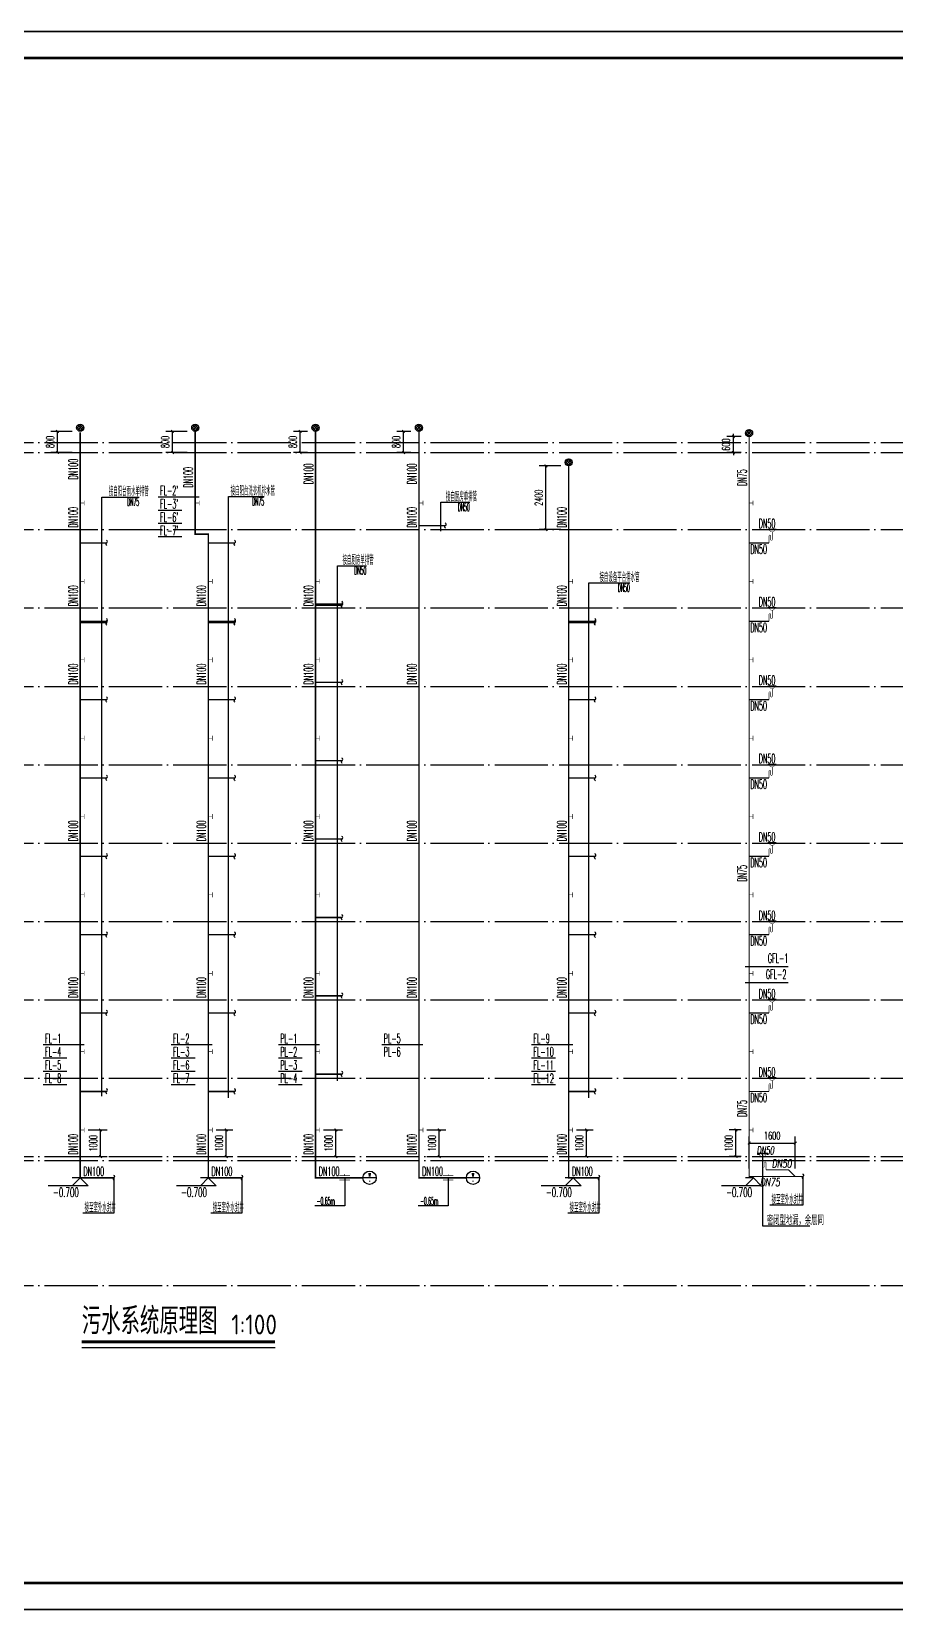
# Model space of a CAD drawing. Extents: x 27938 to 1507990, y 110129 to 923079.
# Drawn here: x 1250546 to 1283052, y 644286 to 703686 of the extents above; entities that cross this region are included whole.
import ezdxf
from ezdxf.enums import TextEntityAlignment as Align

# ---------------------------------------------------------------- set-up
doc = ezdxf.new("R2010")
doc.units = 0
doc.header["$LTSCALE"] = 1000
doc.header["$MEASUREMENT"] = 0
doc.linetypes.add('DOTE', pattern=[2.42, 2, -0.2, 0.02, -0.2])
for name, color, linetype in [('-TEXT', 3, 'Continuous'), ('DIM_SYMB', 3, 'Continuous'), ('DIM_废水', 31, 'Continuous'), ('DIM_污水', 2, 'Continuous'), ('DIM_管井排水', 5, 'Continuous'), ('DIM_阳台', 3, 'Continuous'), ('DIM_雨水', 4, 'Continuous'), ('EQUIP_污水', 7, 'Continuous'), ('EQUIP_管井排水', 7, 'Continuous'), ('PIPE-废水', 31, 'TG_F'), ('PIPE-管井排水', 210, 'GF'), ('PIPE-餐饮排水', 41, 'P'), ('TEXT_污水', 7, 'Continuous'), ('TWT', 7, 'Continuous'), ('TWT_DIM', 3, 'Continuous'), ('TWT_ELEV', 3, 'Continuous'), ('TWT_LEAD', 3, 'Continuous'), ('TWT_TITLE', 7, 'Continuous'), ('VALVE_污水', 7, 'Continuous'), ('WELL_污水', 2, 'Continuous'), ('图框', 140, 'Continuous')]:
    doc.layers.add(name, color=color, linetype=linetype)
doc.styles.add('_TCH_DIM_T3', font='SIMPLEX.shx', dxfattribs={"width": 0.494118, "bigfont": 'GBCBIG.shx'})
doc.styles.add('_TWT_DIM_ELE', font='SIMPLEX.shx', dxfattribs={"width": 0.7, "oblique": 9, "height": 3, "bigfont": 'aadri.shx'})
doc.styles.add('_TWT_SERIAL', font='SIMPLEX', dxfattribs={"width": 0.8, "height": 3.5, "bigfont": 'HZTXT'})
doc.styles.add('ASC', font='simplex.shx', dxfattribs={"width": 0.75, "bigfont": 'aadri.shx'})
doc.styles.add('DIM_FONT_T3', font='SIMPLEX', dxfattribs={"width": 0.705882, "bigfont": 'GBCBIG'})
doc.styles.add('HZ', font='txt', dxfattribs={"bigfont": 'hztxt'})
doc.styles.add('HZTXT2', font='simplex.shx', dxfattribs={"width": 0.8, "bigfont": 'aadri.shx'})
doc.styles.get("Standard").update_dxf_attribs({"font": 'gbenor.shx', "bigfont": 'gbcbig.shx'})
doc.styles.add('TG_LINETYPE', font='SIMPLEX', dxfattribs={"width": 0.8, "height": 3, "bigfont": 'HZTXT'})
doc.linetypes.add('GF', pattern='A,3,-0.2,["GF",Standard,S=0.25,R=0,X=-0.1,Y=-0.115],-0.35', length=3.55)
doc.linetypes.add('P', pattern='A,3,-0.2,["P",Standard,S=0.25,R=0,X=-0.1,Y=-0.115],-0.2', length=3.4)
doc.linetypes.add('TG_F', pattern='A,2,-0.3,["F",TG_LINETYPE,S=0.1,R=0,X=-0.23,Y=-0.15],0', length=2.3)
doc.dimstyles.new('_TWT_ARCH&&100', dxfattribs={"dimtxt": 297.5, "dimasz": 100, "dimexe": 250, "dimexo": 300, "dimgap": 126.25, "dimtad": 1, "dimdec": 0, "dimzin": 0, "dimdsep": 46, "dimtxsty": '_TCH_DIM_T3', "dimblk": 'ARCHTICK', "dimcen": 0.09, "dimclrt": 7, "dimazin": 2, "dimtfac": 1, "dimtdec": 0, "dimtix": 1, "dimtmove": 2, "dimatfit": 3, "dimfxl": 1, "dimtolj": 1, "dimtzin": 0, "dimarcsym": 0})

# ---------------------------------------------------------------- blocks, each defined once
blk = doc.blocks.new('$TwtSys$00000132')
at = {"elevation": 0}
blk.add_lwpolyline([(7, -101, -0.575183), (0, 0, 0.604745), (-11, 101, 16.924828)], format="xyb", dxfattribs=at)
blk = doc.blocks.new('$Attachment$00000070')
for p, q in [((28, 3), (-130, 161)), ((-129, 101), (32, 263)), ((-94, 39), (94, 228)), ((94, 39), (-94, 228)), ((129, 101), (-32, 263)), ((-28, 3), (130, 161))]:
    blk.add_line(p, q)
blk.add_circle((0, 133), 133)
blk = doc.blocks.new('$ATTACHMENT$00000120')
blk.add_blockref('$Attachment$00000070', (0, -133))
blk = doc.blocks.new('$TWTSYS$00000187')
blk.add_circle((0, 0, 0), 0.5)
blk = doc.blocks.new('$VALVE$00000553')
at = {"const_width": 30}
for points in [[(0, 100), (-250, 100), (-250, 100)], [(0, 100), (0, 175)], [(0, 100), (250, 100), (250, 100)], [(-250, -100), (-250, -100), (0, -100)], [(250, -100), (250, -100), (0, -100)], [(0, -175), (0, -100)]]:
    blk.add_lwpolyline(points, dxfattribs=at)
blk = doc.blocks.new('_ArchTick')
at = {"color": 0, "linetype": 'ByBlock', "const_width": 0.4}
blk.add_lwpolyline([(-0.5, -0.5), (0.5, 0.5)], dxfattribs=at)
blk = doc.blocks.new('*D222')
at = {"layer": 'Defpoints', "color": 0}
for p in [(1265121, 662336), (1265887, 662336), (1265121, 661336)]:
    blk.add_point(p, dxfattribs=at)
at = {"layer": 'TWT_DIM', "color": 0, "lineweight": -2}
for p, q in [((1265421, 662336), (1266137, 662336)), ((1265887, 661336), (1265887, 662336)), ((1265421, 661336), (1266137, 661336))]:
    blk.add_line(p, q, dxfattribs=at)
at = {"layer": 'TWT_DIM', "color": 0, "lineweight": -2, "xscale": 100, "yscale": 100, "zscale": 100}
for p, rotation in [((1265887, 662336), 90), ((1265887, 661336), 270)]:
    blk.add_blockref('_ArchTick', p, dxfattribs=dict(at, rotation=rotation))
at = {"layer": 'TWT_DIM', "color": 7, "insert": (1265612, 661836), "char_height": 297.5, "attachment_point": 5, "rotation": 90, "style": '_TCH_DIM_T3'}
blk.add_mtext('\\A1;1000', dxfattribs=at)
blk = doc.blocks.new('*D223')
at = {"layer": 'Defpoints', "color": 0}
for p in [(1264543, 688636), (1265121, 688636), (1265121, 687836)]:
    blk.add_point(p, dxfattribs=at)
at = {"layer": 'TWT_DIM', "color": 0, "lineweight": -2}
for p, q in [((1264821, 688636), (1264293, 688636)), ((1264543, 687836), (1264543, 688636)), ((1264821, 687836), (1264293, 687836))]:
    blk.add_line(p, q, dxfattribs=at)
at = {"layer": 'TWT_DIM', "color": 0, "lineweight": -2, "xscale": 100, "yscale": 100, "zscale": 100}
for p, rotation in [((1264543, 688636), 90), ((1264543, 687836), 270)]:
    blk.add_blockref('_ArchTick', p, dxfattribs=dict(at, rotation=rotation))
at = {"layer": 'TWT_DIM', "color": 7, "insert": (1264268, 688236), "char_height": 297.5, "attachment_point": 5, "rotation": 90, "style": '_TCH_DIM_T3'}
blk.add_mtext('\\A1;800', dxfattribs=at)
blk = doc.blocks.new('*D389')
at = {"layer": 'Defpoints', "color": 0}
for p in [(1251518, 688636), (1252375, 688636), (1252375, 687836)]:
    blk.add_point(p, dxfattribs=at)
at = {"layer": 'TWT_DIM', "color": 0, "lineweight": -2}
for p, q in [((1252075, 688636), (1251268, 688636)), ((1251518, 687836), (1251518, 688636)), ((1252075, 687836), (1251268, 687836))]:
    blk.add_line(p, q, dxfattribs=at)
at = {"layer": 'TWT_DIM', "color": 0, "lineweight": -2, "xscale": 100, "yscale": 100, "zscale": 100}
for p, rotation in [((1251518, 688636), 90), ((1251518, 687836), 270)]:
    blk.add_blockref('_ArchTick', p, dxfattribs=dict(at, rotation=rotation))
at = {"layer": 'TWT_DIM', "color": 7, "insert": (1251243, 688236), "char_height": 297.5, "attachment_point": 5, "rotation": 90, "style": '_TCH_DIM_T3'}
blk.add_mtext('\\A1;800', dxfattribs=at)
blk = doc.blocks.new('*D394')
at = {"layer": 'Defpoints', "color": 0}
for p in [(1270757, 662336), (1271433, 662336), (1270757, 661336)]:
    blk.add_point(p, dxfattribs=at)
at = {"layer": 'TWT_DIM', "color": 0, "lineweight": -2}
for p, q in [((1271057, 662336), (1271683, 662336)), ((1271433, 661336), (1271433, 662336)), ((1271057, 661336), (1271683, 661336))]:
    blk.add_line(p, q, dxfattribs=at)
at = {"layer": 'TWT_DIM', "color": 0, "lineweight": -2, "xscale": 100, "yscale": 100, "zscale": 100}
for p, rotation in [((1271433, 662336), 90), ((1271433, 661336), 270)]:
    blk.add_blockref('_ArchTick', p, dxfattribs=dict(at, rotation=rotation))
at = {"layer": 'TWT_DIM', "color": 7, "insert": (1271158, 661836), "char_height": 297.5, "attachment_point": 5, "rotation": 90, "style": '_TCH_DIM_T3'}
blk.add_mtext('\\A1;1000', dxfattribs=at)
blk = doc.blocks.new('*D395')
at = {"layer": 'Defpoints', "color": 0}
for p in [(1269901, 687336), (1270757, 687336), (1270757, 684936)]:
    blk.add_point(p, dxfattribs=at)
at = {"layer": 'TWT_DIM', "color": 0, "lineweight": -2}
for p, q in [((1270457, 687336), (1269651, 687336)), ((1269901, 684936), (1269901, 687336)), ((1270457, 684936), (1269651, 684936))]:
    blk.add_line(p, q, dxfattribs=at)
at = {"layer": 'TWT_DIM', "color": 0, "lineweight": -2, "xscale": 100, "yscale": 100, "zscale": 100}
for p, rotation in [((1269901, 687336), 90), ((1269901, 684936), 270)]:
    blk.add_blockref('_ArchTick', p, dxfattribs=dict(at, rotation=rotation))
at = {"layer": 'TWT_DIM', "color": 7, "insert": (1269626, 686136), "char_height": 297.5, "attachment_point": 5, "rotation": 90, "style": '_TCH_DIM_T3'}
blk.add_mtext('\\A1;2400', dxfattribs=at)
blk = doc.blocks.new('*D396')
at = {"layer": 'Defpoints', "color": 0}
for p in [(1252375, 662336), (1253141, 662336), (1252375, 661336)]:
    blk.add_point(p, dxfattribs=at)
at = {"layer": 'TWT_DIM', "color": 0, "lineweight": -2}
for p, q in [((1252675, 662336), (1253391, 662336)), ((1253141, 661336), (1253141, 662336)), ((1252675, 661336), (1253391, 661336))]:
    blk.add_line(p, q, dxfattribs=at)
at = {"layer": 'TWT_DIM', "color": 0, "lineweight": -2, "xscale": 100, "yscale": 100, "zscale": 100}
for p, rotation in [((1253141, 662336), 90), ((1253141, 661336), 270)]:
    blk.add_blockref('_ArchTick', p, dxfattribs=dict(at, rotation=rotation))
at = {"layer": 'TWT_DIM', "color": 7, "insert": (1252866, 661836), "char_height": 297.5, "attachment_point": 5, "rotation": 90, "style": '_TCH_DIM_T3'}
blk.add_mtext('\\A1;1000', dxfattribs=at)
blk = doc.blocks.new('*D397')
at = {"layer": 'Defpoints', "color": 0}
for p in [(1261230, 662336), (1261997, 662336), (1261230, 661336)]:
    blk.add_point(p, dxfattribs=at)
at = {"layer": 'TWT_DIM', "color": 0, "lineweight": -2}
for p, q in [((1261530, 662336), (1262247, 662336)), ((1261997, 661336), (1261997, 662336)), ((1261530, 661336), (1262247, 661336))]:
    blk.add_line(p, q, dxfattribs=at)
at = {"layer": 'TWT_DIM', "color": 0, "lineweight": -2, "xscale": 100, "yscale": 100, "zscale": 100}
for p, rotation in [((1261997, 662336), 90), ((1261997, 661336), 270)]:
    blk.add_blockref('_ArchTick', p, dxfattribs=dict(at, rotation=rotation))
at = {"layer": 'TWT_DIM', "color": 7, "insert": (1261722, 661836), "char_height": 297.5, "attachment_point": 5, "rotation": 90, "style": '_TCH_DIM_T3'}
blk.add_mtext('\\A1;1000', dxfattribs=at)
blk = doc.blocks.new('*D398')
at = {"layer": 'Defpoints', "color": 0}
for p in [(1257196, 662336), (1257872, 662336), (1257196, 661336)]:
    blk.add_point(p, dxfattribs=at)
at = {"layer": 'TWT_DIM', "color": 0, "lineweight": -2}
for p, q in [((1257496, 662336), (1258122, 662336)), ((1257872, 661336), (1257872, 662336)), ((1257496, 661336), (1258122, 661336))]:
    blk.add_line(p, q, dxfattribs=at)
at = {"layer": 'TWT_DIM', "color": 0, "lineweight": -2, "xscale": 100, "yscale": 100, "zscale": 100}
for p, rotation in [((1257872, 662336), 90), ((1257872, 661336), 270)]:
    blk.add_blockref('_ArchTick', p, dxfattribs=dict(at, rotation=rotation))
at = {"layer": 'TWT_DIM', "color": 7, "insert": (1257597, 661836), "char_height": 297.5, "attachment_point": 5, "rotation": 90, "style": '_TCH_DIM_T3'}
blk.add_mtext('\\A1;1000', dxfattribs=at)
blk = doc.blocks.new('*D399')
at = {"layer": 'Defpoints', "color": 0}
for p in [(1260652, 688636), (1261230, 688636), (1261230, 687836)]:
    blk.add_point(p, dxfattribs=at)
at = {"layer": 'TWT_DIM', "color": 0, "lineweight": -2}
for p, q in [((1260930, 688636), (1260402, 688636)), ((1260652, 687836), (1260652, 688636)), ((1260930, 687836), (1260402, 687836))]:
    blk.add_line(p, q, dxfattribs=at)
at = {"layer": 'TWT_DIM', "color": 0, "lineweight": -2, "xscale": 100, "yscale": 100, "zscale": 100}
for p, rotation in [((1260652, 688636), 90), ((1260652, 687836), 270)]:
    blk.add_blockref('_ArchTick', p, dxfattribs=dict(at, rotation=rotation))
at = {"layer": 'TWT_DIM', "color": 7, "insert": (1260377, 688236), "char_height": 297.5, "attachment_point": 5, "rotation": 90, "style": '_TCH_DIM_T3'}
blk.add_mtext('\\A1;800', dxfattribs=at)
blk = doc.blocks.new('*D400')
at = {"layer": 'Defpoints', "color": 0}
for p in [(1255847, 688636), (1256704, 688636), (1256704, 687836)]:
    blk.add_point(p, dxfattribs=at)
at = {"layer": 'TWT_DIM', "color": 0, "lineweight": -2}
for p, q in [((1256404, 688636), (1255597, 688636)), ((1255847, 687836), (1255847, 688636)), ((1256404, 687836), (1255597, 687836))]:
    blk.add_line(p, q, dxfattribs=at)
at = {"layer": 'TWT_DIM', "color": 0, "lineweight": -2, "xscale": 100, "yscale": 100, "zscale": 100}
for p, rotation in [((1255847, 688636), 90), ((1255847, 687836), 270)]:
    blk.add_blockref('_ArchTick', p, dxfattribs=dict(at, rotation=rotation))
at = {"layer": 'TWT_DIM', "color": 7, "insert": (1255572, 688236), "char_height": 297.5, "attachment_point": 5, "rotation": 90, "style": '_TCH_DIM_T3'}
blk.add_mtext('\\A1;800', dxfattribs=at)
blk = doc.blocks.new('$ATTACHMENT$00000073')
at = {"const_width": 20}
for points in [[(0, 0), (150, 0)], [(150, 90), (150, -90)]]:
    blk.add_lwpolyline(points, dxfattribs=at)
blk = doc.blocks.new('$ATTACHMENT$00000066')
blk.add_line((-212, 500), (188, 500))
at = {"const_width": 20}
blk.add_lwpolyline([(-134, 500, 1.067664), (116, 500)], format="xyb", dxfattribs=at)
at = {"const_width": 30}
blk.add_lwpolyline([(0, 367), (0, 0)], dxfattribs=at)
at = {"style": 'HZ', "width": 0.7, "flags": 1}
for tag in ['UNIT', 'WHAT', 'SPEC']:
    blk.add_attdef(tag, (0, 0), '', height=0.001, dxfattribs=at)
blk = doc.blocks.new('*D1569')
at = {"layer": 'Defpoints', "color": 0}
for p in [(1276952.82848, 688435.856), (1277546.108, 688435.856), (1277546.108, 687835.856)]:
    blk.add_point(p, dxfattribs=at)
at = {"layer": 'TWT_DIM', "color": 0, "lineweight": -2}
for p, q in [((1276952.82848, 688435.856), (1276952.82848, 688535.856)), ((1277246.108, 688435.856), (1276702.82848, 688435.856)), ((1276952.82848, 687835.856), (1276952.82848, 688435.856)), ((1277246.108, 687835.856), (1276702.82848, 687835.856)), ((1276952.82848, 687835.856), (1276952.82848, 687735.856))]:
    blk.add_line(p, q, dxfattribs=at)
at = {"layer": 'TWT_DIM', "color": 0, "lineweight": -2, "xscale": 100, "yscale": 100, "zscale": 100}
for p, rotation in [((1276952.82848, 688435.856), 270), ((1276952.82848, 687835.856), 90)]:
    blk.add_blockref('_ArchTick', p, dxfattribs=dict(at, rotation=rotation))
at = {"layer": 'TWT_DIM', "color": 7, "insert": (1276677.82848, 688135.856), "char_height": 297.5, "attachment_point": 5, "rotation": 90, "style": '_TCH_DIM_T3'}
blk.add_mtext('\\A1;600', dxfattribs=at)
blk = doc.blocks.new('*D1570')
at = {"layer": 'Defpoints', "color": 0}
for p in [(1279281.567, 661844.62), (1277546.108, 660585.856), (1279281.567, 660585.856)]:
    blk.add_point(p, dxfattribs=at)
at = {"layer": 'DIM_管井排水', "color": 0, "lineweight": -2}
for p, q in [((1277546.108, 660885.856), (1277546.108, 662094.62)), ((1277546.108, 661844.62), (1279281.567, 661844.62)), ((1279281.567, 660885.856), (1279281.567, 662094.62))]:
    blk.add_line(p, q, dxfattribs=at)
at = {"layer": 'DIM_管井排水', "color": 0, "lineweight": -2, "xscale": 100, "yscale": 100, "zscale": 100, "rotation": 180}
blk.add_blockref('_ArchTick', (1277546.108, 661844.62), dxfattribs=at)
at = {"layer": 'DIM_管井排水', "color": 0, "lineweight": -2, "xscale": 100, "yscale": 100, "zscale": 100}
blk.add_blockref('_ArchTick', (1279281.567, 661844.62), dxfattribs=at)
at = {"layer": 'DIM_管井排水', "color": 7, "insert": (1278413.8375, 662119.62), "char_height": 297.5, "attachment_point": 5, "style": '_TCH_DIM_T3'}
blk.add_mtext('\\A1;1600', dxfattribs=at)
blk = doc.blocks.new('*D1571')
at = {"layer": 'Defpoints', "color": 0}
for p in [(1277051, 662336), (1277546, 662336), (1277546, 661336)]:
    blk.add_point(p, dxfattribs=at)
at = {"layer": 'TWT_DIM', "color": 0, "lineweight": -2}
for p, q in [((1277246, 662336), (1276801, 662336)), ((1277051, 661336), (1277051, 662336)), ((1277246, 661336), (1276801, 661336))]:
    blk.add_line(p, q, dxfattribs=at)
at = {"layer": 'TWT_DIM', "color": 0, "lineweight": -2, "xscale": 100, "yscale": 100, "zscale": 100}
for p, rotation in [((1277051, 662336), 90), ((1277051, 661336), 270)]:
    blk.add_blockref('_ArchTick', p, dxfattribs=dict(at, rotation=rotation))
at = {"layer": 'TWT_DIM', "color": 7, "insert": (1276776, 661836), "char_height": 297.5, "attachment_point": 5, "rotation": 90, "style": '_TCH_DIM_T3'}
blk.add_mtext('\\A1;1000', dxfattribs=at)
blk = doc.blocks.new('$ATTACHMENT$00000055')
at = {"const_width": 30}
blk.add_lwpolyline([(0, 0), (0, 456, 0.75), (-100, 456), (-100, 202, -0.75), (-200, 202), (-200, 540)], format="xyb", dxfattribs=at)

msp = doc.modelspace()

# ---------------------------------------------------------------- hatches: boundary and pattern name
at = {"layer": 'PIPE-废水'}
for points in [[(1256703.8, 684765.2), (1256676.3, 684765.2), (1256676.3, 684737.7)], [(1256703.8, 684765.2), (1256703.8, 684737.7), (1256676.3, 684737.7)], [(1257196.2, 684765.2), (1257196.2, 684792.7), (1257223.7, 684792.7)], [(1257196.2, 684765.2), (1257223.7, 684765.2), (1257223.7, 684792.7)], [(1252374.9, 660535.9), (1252347.4, 660535.9), (1252347.4, 660508.4)], [(1252374.9, 660535.9), (1252374.9, 660508.4), (1252347.4, 660508.4)], [(1257196.2, 660535.9), (1257168.7, 660535.9), (1257168.7, 660508.4)], [(1257196.2, 660535.9), (1257196.2, 660508.4), (1257168.7, 660508.4)], [(1270757, 660535.9), (1270757, 660508.4), (1270729.5, 660508.4)], [(1270757, 660535.9), (1270729.5, 660535.9), (1270729.5, 660508.4)]]:
    msp.add_hatch(color=256, dxfattribs=at).paths.add_polyline_path(points)
at = {"layer": 'PIPE-管井排水'}
for points in [[(1277546.1, 660585.9), (1277546.1, 660563.4), (1277523.6, 660563.4)], [(1277546.1, 660585.9), (1277523.6, 660585.9), (1277523.6, 660563.4)], [(1277546.1, 660585.9), (1277523.6, 660585.9), (1277523.6, 660563.4)], [(1277546.1, 660585.9), (1277546.1, 660563.4), (1277523.6, 660563.4)], [(1279031.6, 660835.9), (1279031.6, 660858.4), (1279040.9, 660858.4)], [(1279031.6, 660835.9), (1279047.5, 660851.8), (1279040.9, 660858.4)]]:
    msp.add_hatch(color=256, dxfattribs=at).paths.add_polyline_path(points)
at = {"layer": 'PIPE-餐饮排水'}
for points in [[(1261230.5, 660535.9), (1261203, 660535.9), (1261203, 660508.4)], [(1261230.5, 660535.9), (1261230.5, 660508.4), (1261203, 660508.4)], [(1265121.2, 660535.9), (1265093.7, 660535.9), (1265093.7, 660508.4)], [(1265121.2, 660535.9), (1265121.2, 660508.4), (1265093.7, 660508.4)]]:
    msp.add_hatch(color=256, dxfattribs=at).paths.add_polyline_path(points)

# ---------------------------------------------------------------- linework, layer by layer
at = {"layer": 'DIM_SYMB', "const_width": 105}
msp.add_lwpolyline([(1252436.2, 654360.1), (1259709.8, 654360.1)], dxfattribs=at)
at = {"layer": 'DIM_SYMB'}
msp.add_lwpolyline([(1252436.2, 654150.1), (1259709.8, 654150.1)], dxfattribs=at)
at = {"layer": 'DIM_废水'}
for p, q in [((1256853.8, 686160.4), (1255306.3, 686160.4)), ((1256203.8, 685660.4), (1255306.3, 685660.4)), ((1256203.8, 685160.4), (1255306.3, 685160.4)), ((1256203.8, 684660.4), (1255306.3, 684660.4)), ((1252524.9, 665536.3), (1250977.4, 665536.3)), ((1257346.2, 665536.3), (1255798.7, 665536.3)), ((1270907, 665536.3), (1269359.6, 665536.3)), ((1251874.9, 665036.3), (1250977.4, 665036.3)), ((1256696.2, 665036.3), (1255798.7, 665036.3)), ((1270257, 665036.3), (1269359.6, 665036.3)), ((1251874.9, 664536.3), (1250977.4, 664536.3)), ((1256696.2, 664536.3), (1255798.7, 664536.3)), ((1270257, 664536.3), (1269359.6, 664536.3)), ((1251874.9, 664036.3), (1250977.4, 664036.3)), ((1256696.2, 664036.3), (1255798.7, 664036.3)), ((1270257, 664036.3), (1269359.6, 664036.3))]:
    msp.add_line(p, q, dxfattribs=at)
at = {"layer": 'DIM_污水'}
for p, q in [((1261380.5, 665536.3), (1259833.1, 665536.3)), ((1265271.2, 665536.3), (1263723.8, 665536.3)), ((1260730.5, 665036.3), (1259833.1, 665036.3)), ((1260730.5, 664536.3), (1259833.1, 664536.3)), ((1260730.5, 664036.3), (1259833.1, 664036.3)), ((1263515.8, 660535.9), (1263015.8, 660535.9)), ((1267406.5, 660535.9), (1266906.5, 660535.9))]:
    msp.add_line(p, q, dxfattribs=at)
for centre in [(1263265.8, 660535.9), (1267156.5, 660535.9)]:
    msp.add_circle(centre, 250, dxfattribs=at)
at = {"layer": 'DIM_管井排水'}
for p, q in [((1277396.1, 668483.8), (1279014.5, 668483.8)), ((1277396.1, 667883.8), (1279014.5, 667883.8))]:
    msp.add_line(p, q, dxfattribs=at)
at = {"layer": 'DIM_阳台'}
for p, q in [((1253637.1, 660535.9), (1253637.1, 659201)), ((1258458.3, 660535.9), (1258458.3, 659201)), ((1262331.2, 660535.9), (1262331.2, 659479.4)), ((1266222, 660535.9), (1266222, 659479.4)), ((1271887, 660535.9), (1271887, 659201)), ((1279567, 660585.9), (1279567, 659501)), ((1262331.2, 659479.4), (1261205.7, 659479.4)), ((1266222, 659479.4), (1265096.5, 659479.4)), ((1279567, 659501), (1278323.5, 659501)), ((1253637.1, 659201), (1252471.5, 659201)), ((1258458.3, 659201), (1257292.8, 659201)), ((1271887, 659201), (1270721.5, 659201))]:
    msp.add_line(p, q, dxfattribs=at)
at = {"layer": 'DIM_雨水'}
for p, q in [((1253189.9, 663603.1), (1253189.9, 686162.7)), ((1253189.9, 686162.7), (1254591.4, 686162.7)), ((1257952.4, 663542.8), (1257952.4, 686181.1)), ((1257952.4, 686181.1), (1259295.2, 686181.1)), ((1265949.2, 684876.7), (1265949.2, 685964)), ((1265949.2, 685964), (1267033.5, 685964)), ((1262058.4, 664188.2), (1262058.4, 683577.9)), ((1262058.4, 683577.9), (1263142.8, 683577.9)), ((1271513.3, 663542.8), (1271513.3, 682928.6)), ((1271513.3, 682928.6), (1273056.1, 682928.6))]:
    msp.add_line(p, q, dxfattribs=at)
at = {"layer": 'PIPE-废水', "const_width": 55}
for points in [[(1252374.9, 685935.9), (1252374.9, 688592.4)], [(1256703.8, 685935.9), (1256703.8, 688635.9)], [(1270757, 682985.9), (1270757, 687335.9)], [(1252374.9, 684435.9), (1252374.9, 685935.9)], [(1256703.8, 684765.2), (1256703.8, 685935.9)], [(1252374.9, 684435.9), (1253374.9, 684435.9)], [(1252374.9, 682985.9), (1252374.9, 684435.9)], [(1257196.2, 684435.9), (1258196.2, 684435.9)], [(1257196.2, 682985.9), (1257196.2, 684435.9)], [(1252374.9, 681485.9), (1252374.9, 682985.9)], [(1257196.2, 681485.9), (1257196.2, 682985.9)], [(1270757, 681485.9), (1270757, 682985.9)], [(1252374.9, 681485.9), (1253374.9, 681485.9)], [(1252374.9, 681435.9), (1252374.9, 681485.9)], [(1252374.9, 680035.9), (1252374.9, 681435.9)], [(1252374.9, 681435.9), (1253374.9, 681435.9)], [(1257196.2, 681485.9), (1258196.2, 681485.9)], [(1257196.2, 681435.9), (1257196.2, 681485.9)], [(1257196.2, 680035.9), (1257196.2, 681435.9)], [(1257196.2, 681435.9), (1258196.2, 681435.9)], [(1270757, 681485.9), (1271757, 681485.9)], [(1270757, 681435.9), (1270757, 681485.9)], [(1270757, 680035.9), (1270757, 681435.9)], [(1270757, 681435.9), (1271757, 681435.9)], [(1252374.9, 678535.9), (1252374.9, 680035.9)], [(1257196.2, 678535.9), (1257196.2, 680035.9)], [(1270757, 678535.9), (1270757, 680035.9)], [(1252374.9, 678535.9), (1253374.9, 678535.9)], [(1252374.9, 677085.9), (1252374.9, 678535.9)], [(1257196.2, 678535.9), (1258196.2, 678535.9)], [(1257196.2, 677085.9), (1257196.2, 678535.9)], [(1270757, 678535.9), (1271757, 678535.9)], [(1270757, 677085.9), (1270757, 678535.9)], [(1252374.9, 675585.9), (1252374.9, 677085.9)], [(1257196.2, 675585.9), (1257196.2, 677085.9)], [(1270757, 675585.9), (1270757, 677085.9)], [(1252374.9, 675585.9), (1253374.9, 675585.9)], [(1252374.9, 674135.9), (1252374.9, 675585.9)], [(1257196.2, 675585.9), (1258196.2, 675585.9)], [(1257196.2, 674135.9), (1257196.2, 675585.9)], [(1270757, 675585.9), (1271757, 675585.9)], [(1270757, 674135.9), (1270757, 675585.9)], [(1252374.9, 672635.9), (1252374.9, 674135.9)], [(1257196.2, 672635.9), (1257196.2, 674135.9)], [(1270757, 672635.9), (1270757, 674135.9)], [(1252374.9, 672635.9), (1253374.9, 672635.9)], [(1252374.9, 671185.9), (1252374.9, 672635.9)], [(1257196.2, 672635.9), (1258196.2, 672635.9)], [(1257196.2, 671185.9), (1257196.2, 672635.9)], [(1270757, 672635.9), (1271757, 672635.9)], [(1270757, 671185.9), (1270757, 672635.9)], [(1252374.9, 669685.9), (1252374.9, 671185.9)], [(1257196.2, 669685.9), (1257196.2, 671185.9)], [(1270757, 669685.9), (1270757, 671185.9)], [(1252374.9, 669685.9), (1253374.9, 669685.9)], [(1252374.9, 668235.9), (1252374.9, 669685.9)], [(1257196.2, 669685.9), (1258196.2, 669685.9)], [(1257196.2, 668235.9), (1257196.2, 669685.9)], [(1270757, 669685.9), (1271757, 669685.9)], [(1270757, 668235.9), (1270757, 669685.9)], [(1252374.9, 666735.9), (1252374.9, 668235.9)], [(1257196.2, 666735.9), (1257196.2, 668235.9)], [(1270757, 666735.9), (1270757, 668235.9)], [(1252374.9, 666735.9), (1253374.9, 666735.9)], [(1252374.9, 665285.9), (1252374.9, 666735.9)], [(1257196.2, 666735.9), (1258196.2, 666735.9)], [(1257196.2, 665285.9), (1257196.2, 666735.9)], [(1270757, 666735.9), (1271757, 666735.9)], [(1270757, 665285.9), (1270757, 666735.9)], [(1252374.9, 663785.9), (1252374.9, 665285.9)], [(1257196.2, 663785.9), (1257196.2, 665285.9)], [(1270757, 663785.9), (1270757, 665285.9)], [(1252374.9, 663785.9), (1253374.9, 663785.9)], [(1252374.9, 662335.9), (1252374.9, 663785.9)], [(1257196.2, 663785.9), (1258196.2, 663785.9)], [(1257196.2, 662335.9), (1257196.2, 663785.9)], [(1270757, 663785.9), (1271757, 663785.9)], [(1270757, 662335.9), (1270757, 663785.9)], [(1252374.9, 660535.9), (1252374.9, 662335.9)], [(1257196.2, 660535.9), (1257196.2, 662335.9)], [(1270757, 660535.9), (1270757, 662335.9)], [(1252374.9, 660535.9), (1253637.1, 660535.9)], [(1257196.2, 660535.9), (1258458.3, 660535.9)], [(1270757, 660535.9), (1271887, 660535.9)]]:
    msp.add_lwpolyline(points, dxfattribs=at)
at = {"layer": 'PIPE-废水', "ltscale": 0.5, "const_width": 55}
for points in [[(1256703.8, 684765.2), (1257196.2, 684765.2)], [(1257196.2, 684435.9), (1257196.2, 684765.2)]]:
    msp.add_lwpolyline(points, dxfattribs=at)
at = {"layer": 'PIPE-管井排水', "const_width": 45}
for points in [[(1277546.1, 688485.9), (1277546.1, 686085.9)], [(1277546.1, 685935.9), (1277546.1, 687285.9)], [(1277546.1, 684435.9), (1277546.1, 685935.9)], [(1277546.1, 682985.9), (1277546.1, 684435.9)], [(1277546.1, 684435.9), (1278296.1, 684435.9)], [(1277546.1, 681485.9), (1277546.1, 682985.9)], [(1277546.1, 681485.9), (1278296.1, 681485.9)], [(1277546.1, 680035.9), (1277546.1, 681485.9)], [(1277546.1, 678535.9), (1277546.1, 680035.9)], [(1277546.1, 678535.9), (1278296.1, 678535.9)], [(1277546.1, 677085.9), (1277546.1, 678535.9)], [(1277546.1, 675585.9), (1277546.1, 677085.9)], [(1277546.1, 675585.9), (1278296.1, 675585.9)], [(1277546.1, 674135.9), (1277546.1, 675585.9)], [(1277546.1, 672635.9), (1277546.1, 674135.9)], [(1277546.1, 672635.9), (1278296.1, 672635.9)], [(1277546.1, 671185.9), (1277546.1, 672635.9)], [(1277546.1, 669685.9), (1277546.1, 671185.9)], [(1277546.1, 669685.9), (1278296.1, 669685.9)], [(1277546.1, 668235.9), (1277546.1, 669685.9)], [(1277546.1, 666735.9), (1277546.1, 668235.9)], [(1277546.1, 666735.9), (1278296.1, 666735.9)], [(1277546.1, 665285.9), (1277546.1, 666735.9)], [(1277546.1, 663785.9), (1277546.1, 665285.9)], [(1277546.1, 663785.9), (1278296.1, 663785.9)], [(1277546.1, 662335.9), (1277546.1, 663785.9)], [(1277546.1, 660585.9), (1277546.1, 662335.9)], [(1277546.1, 660585.9), (1279281.6, 660585.9)], [(1278183.7, 660835.9), (1279031.6, 660835.9)], [(1279281.6, 660585.9), (1279567.3, 660585.9)]]:
    msp.add_lwpolyline(points, dxfattribs=at)
at = {"layer": 'PIPE-管井排水', "ltscale": 0.5, "const_width": 45}
msp.add_lwpolyline([(1279031.6, 660835.9), (1279281.6, 660585.9)], dxfattribs=at)
at = {"layer": 'PIPE-餐饮排水', "const_width": 55}
for points in [[(1261230.5, 682985.9), (1261230.5, 688635.9)], [(1265121.2, 685935.9), (1265121.2, 688635.9)], [(1265121.2, 685085.9), (1265121.2, 685935.9)], [(1265121.2, 662335.9), (1265121.2, 685085.9)], [(1265121.2, 685085.9), (1266121.2, 685085.9)], [(1261230.5, 682135.9), (1261230.5, 682985.9)], [(1261230.5, 682135.9), (1262230.5, 682135.9)], [(1261230.5, 682085.9), (1261230.5, 682135.9)], [(1261230.5, 680035.9), (1261230.5, 682085.9)], [(1261230.5, 682085.9), (1262230.5, 682085.9)], [(1261230.5, 679185.9), (1261230.5, 680035.9)], [(1261230.5, 679185.9), (1262230.5, 679185.9)], [(1261230.5, 677085.9), (1261230.5, 679185.9)], [(1261230.5, 676235.9), (1261230.5, 677085.9)], [(1261230.5, 676235.9), (1262230.5, 676235.9)], [(1261230.5, 674135.9), (1261230.5, 676235.9)], [(1261230.5, 673285.9), (1261230.5, 674135.9)], [(1261230.5, 673285.9), (1262230.5, 673285.9)], [(1261230.5, 671185.9), (1261230.5, 673285.9)], [(1261230.5, 670335.9), (1261230.5, 671185.9)], [(1261230.5, 670335.9), (1262230.5, 670335.9)], [(1261230.5, 668235.9), (1261230.5, 670335.9)], [(1261230.5, 667385.9), (1261230.5, 668235.9)], [(1261230.5, 667385.9), (1262230.5, 667385.9)], [(1261230.5, 665285.9), (1261230.5, 667385.9)], [(1261230.5, 664435.9), (1261230.5, 665285.9)], [(1261230.5, 664435.9), (1262230.5, 664435.9)], [(1261230.5, 662335.9), (1261230.5, 664435.9)], [(1261230.5, 660535.9), (1261230.5, 662335.9)], [(1265121.2, 660535.9), (1265121.2, 662335.9)], [(1261230.5, 660535.9), (1263015.8, 660535.9)], [(1265121.2, 660535.9), (1266906.5, 660535.9)]]:
    msp.add_lwpolyline(points, dxfattribs=at)
at = {"layer": 'TWT', "color": 8, "linetype": 'DOTE'}
for p, q in [((1192957.9, 688213.2), (1304719.7, 688213.2)), ((1192957.9, 687835.9), (1304719.7, 687835.9)), ((1192957.9, 687835.9), (1304719.7, 687835.9)), ((1192957.9, 684935.9), (1304719.7, 684935.9)), ((1192957.9, 681985.9), (1304719.7, 681985.9)), ((1192957.9, 679035.9), (1304719.7, 679035.9)), ((1192957.9, 676085.9), (1304719.7, 676085.9)), ((1192957.9, 673135.9), (1304719.7, 673135.9)), ((1192957.9, 670185.9), (1304719.7, 670185.9)), ((1192957.9, 667235.9), (1304719.7, 667235.9)), ((1192957.9, 664285.9), (1304719.7, 664285.9)), ((1192957.9, 661335.9), (1304719.7, 661335.9)), ((1192957.9, 661185.9), (1304719.7, 661185.9)), ((1192957.9, 656485.9), (1304719.7, 656485.9))]:
    msp.add_line(p, q, dxfattribs=at)
at = {"layer": 'TWT_ELEV'}
for p, q in [((1252374.9, 660535.9), (1252074.9, 660235.9)), ((1252374.9, 660535.9), (1252074.9, 660535.9)), ((1252374.9, 660535.9), (1252674.9, 660235.9)), ((1257196.2, 660535.9), (1256896.2, 660235.9)), ((1257196.2, 660535.9), (1256896.2, 660535.9)), ((1257196.2, 660535.9), (1257496.2, 660235.9)), ((1270924.8, 660535.9), (1270624.8, 660235.9)), ((1270924.8, 660535.9), (1270624.8, 660535.9)), ((1270924.8, 660535.9), (1271224.8, 660235.9)), ((1277705.5, 660535.9), (1277405.5, 660235.9)), ((1277705.5, 660535.9), (1277405.5, 660535.9)), ((1277705.5, 660535.9), (1278005.5, 660235.9)), ((1252674.9, 660235.9), (1251173.5, 660235.9)), ((1257496.2, 660235.9), (1255994.8, 660235.9)), ((1271224.8, 660235.9), (1269723.5, 660235.9)), ((1278005.5, 660235.9), (1276504.1, 660235.9))]:
    msp.add_line(p, q, dxfattribs=at)
at = {"layer": 'TWT_LEAD'}
for p, q in [((1278054.6, 661448.7), (1278054.6, 658725)), ((1278054.6, 658725), (1279827.9, 658725))]:
    msp.add_line(p, q, dxfattribs=at)
at = {"layer": 'TWT_TITLE'}
msp.add_lwpolyline([(1189457.9, 644285.9), (1315557.9, 644285.9), (1315557.9, 703685.9), (1189457.9, 703685.9)], close=True, dxfattribs=at)
at = {"layer": 'TWT_TITLE', "const_width": 100}
msp.add_lwpolyline([(1191957.9, 645285.9), (1314557.9, 645285.9), (1314557.9, 702685.9), (1191957.9, 702685.9)], close=True, dxfattribs=at)
at = {"layer": '图框'}
msp.add_lwpolyline([(1189457.9, 703685.9), (1315557.9, 703685.9), (1315557.9, 644285.9), (1189457.9, 644285.9)], close=True, dxfattribs=at)
msp.add_lwpolyline([(1189457.9, 703685.9), (1315557.9, 703685.9), (1315557.9, 644285.9), (1189457.9, 644285.9)], close=True, dxfattribs=at)
at = {"layer": '图框', "const_width": 100}
msp.add_lwpolyline([(1314557.9, 645285.9), (1314557.9, 702685.9), (1191957.9, 702685.9), (1191957.9, 645285.9)], close=True, dxfattribs=at)

# ---------------------------------------------------------------- block references
at = {"layer": 'EQUIP_污水'}
for name, p in [('$ATTACHMENT$00000120', (1252374.9, 688769.2)), ('$ATTACHMENT$00000120', (1256703.8, 688769.2)), ('$ATTACHMENT$00000120', (1261230.5, 688769.2)), ('$ATTACHMENT$00000120', (1265121.2, 688769.2)), ('$ATTACHMENT$00000120', (1277546.1, 688569.2)), ('$ATTACHMENT$00000120', (1270757, 687469.2)), ('$ATTACHMENT$00000073', (1252374.9, 685935.9)), ('$ATTACHMENT$00000073', (1252374.9, 685935.9)), ('$ATTACHMENT$00000073', (1256703.8, 685935.9)), ('$ATTACHMENT$00000073', (1256703.8, 685935.9)), ('$ATTACHMENT$00000073', (1265121.2, 685935.9)), ('$ATTACHMENT$00000073', (1277546.1, 685935.9)), ('$TwtSys$00000132', (1266121.2, 685085.9)), ('$TwtSys$00000132', (1253374.9, 684435.9)), ('$TwtSys$00000132', (1253374.9, 684435.9)), ('$TwtSys$00000132', (1258196.2, 684435.9)), ('$TwtSys$00000132', (1258196.2, 684435.9)), ('$ATTACHMENT$00000073', (1252374.9, 682985.9)), ('$ATTACHMENT$00000073', (1257196.2, 682985.9)), ('$ATTACHMENT$00000073', (1261230.5, 682985.9)), ('$ATTACHMENT$00000073', (1270757, 682985.9)), ('$ATTACHMENT$00000073', (1277546.1, 682985.9)), ('$TwtSys$00000132', (1262230.5, 682135.9)), ('$TwtSys$00000132', (1262230.5, 682085.9)), ('$TwtSys$00000132', (1253374.9, 681485.9)), ('$TwtSys$00000132', (1253374.9, 681435.9)), ('$TwtSys$00000132', (1258196.2, 681485.9)), ('$TwtSys$00000132', (1258196.2, 681435.9)), ('$TwtSys$00000132', (1271757, 681485.9)), ('$TwtSys$00000132', (1271757, 681435.9)), ('$ATTACHMENT$00000073', (1252374.9, 680035.9)), ('$ATTACHMENT$00000073', (1257196.2, 680035.9)), ('$ATTACHMENT$00000073', (1261230.5, 680035.9)), ('$ATTACHMENT$00000073', (1270757, 680035.9)), ('$ATTACHMENT$00000073', (1277546.1, 680035.9)), ('$TwtSys$00000132', (1262230.5, 679185.9)), ('$TwtSys$00000132', (1253374.9, 678535.9)), ('$TwtSys$00000132', (1258196.2, 678535.9)), ('$TwtSys$00000132', (1271757, 678535.9)), ('$ATTACHMENT$00000073', (1252374.9, 677085.9)), ('$ATTACHMENT$00000073', (1257196.2, 677085.9)), ('$ATTACHMENT$00000073', (1261230.5, 677085.9)), ('$ATTACHMENT$00000073', (1270757, 677085.9)), ('$ATTACHMENT$00000073', (1277546.1, 677085.9)), ('$TwtSys$00000132', (1262230.5, 676235.9)), ('$TwtSys$00000132', (1253374.9, 675585.9)), ('$TwtSys$00000132', (1258196.2, 675585.9)), ('$TwtSys$00000132', (1271757, 675585.9)), ('$ATTACHMENT$00000073', (1252374.9, 674135.9)), ('$ATTACHMENT$00000073', (1257196.2, 674135.9)), ('$ATTACHMENT$00000073', (1261230.5, 674135.9)), ('$ATTACHMENT$00000073', (1270757, 674135.9)), ('$ATTACHMENT$00000073', (1277546.1, 674135.9)), ('$TwtSys$00000132', (1262230.5, 673285.9)), ('$TwtSys$00000132', (1253374.9, 672635.9)), ('$TwtSys$00000132', (1258196.2, 672635.9)), ('$TwtSys$00000132', (1271757, 672635.9)), ('$ATTACHMENT$00000073', (1252374.9, 671185.9)), ('$ATTACHMENT$00000073', (1257196.2, 671185.9)), ('$ATTACHMENT$00000073', (1261230.5, 671185.9)), ('$ATTACHMENT$00000073', (1270757, 671185.9)), ('$ATTACHMENT$00000073', (1277546.1, 671185.9)), ('$TwtSys$00000132', (1262230.5, 670335.9)), ('$TwtSys$00000132', (1253374.9, 669685.9)), ('$TwtSys$00000132', (1258196.2, 669685.9)), ('$TwtSys$00000132', (1271757, 669685.9)), ('$ATTACHMENT$00000073', (1252374.9, 668235.9)), ('$ATTACHMENT$00000073', (1257196.2, 668235.9)), ('$ATTACHMENT$00000073', (1261230.5, 668235.9)), ('$ATTACHMENT$00000073', (1270757, 668235.9)), ('$ATTACHMENT$00000073', (1277546.1, 668235.9)), ('$TwtSys$00000132', (1262230.5, 667385.9)), ('$TwtSys$00000132', (1253374.9, 666735.9)), ('$TwtSys$00000132', (1258196.2, 666735.9)), ('$TwtSys$00000132', (1271757, 666735.9)), ('$ATTACHMENT$00000073', (1252374.9, 665285.9)), ('$ATTACHMENT$00000073', (1257196.2, 665285.9)), ('$ATTACHMENT$00000073', (1261230.5, 665285.9)), ('$ATTACHMENT$00000073', (1270757, 665285.9)), ('$ATTACHMENT$00000073', (1277546.1, 665285.9)), ('$TwtSys$00000132', (1262230.5, 664435.9)), ('$TwtSys$00000132', (1253374.9, 663785.9)), ('$TwtSys$00000132', (1258196.2, 663785.9)), ('$TwtSys$00000132', (1271757, 663785.9)), ('$ATTACHMENT$00000073', (1252374.9, 662335.9)), ('$ATTACHMENT$00000073', (1257196.2, 662335.9)), ('$ATTACHMENT$00000073', (1261230.5, 662335.9)), ('$ATTACHMENT$00000073', (1265121.2, 662335.9)), ('$ATTACHMENT$00000073', (1270757, 662335.9)), ('$ATTACHMENT$00000073', (1277546.1, 662335.9)), ('$ATTACHMENT$00000066', (1278063.7, 660956.9))]:
    msp.add_blockref(name, p, dxfattribs=at)
for name, p, xscale, yscale, zscale in [('$ATTACHMENT$00000066', (1278416.1, 684556.9), 0.8, 0.8, 0.8), ('$ATTACHMENT$00000066', (1278416.1, 681606.9), 0.8, 0.8, 0.8), ('$ATTACHMENT$00000066', (1278416.1, 678656.9), 0.8, 0.8, 0.8), ('$ATTACHMENT$00000066', (1278416.1, 675706.9), 0.8, 0.8, 0.8), ('$ATTACHMENT$00000066', (1278416.1, 672756.9), 0.8, 0.8, 0.8), ('$ATTACHMENT$00000066', (1278416.1, 669806.9), 0.8, 0.8, 0.8), ('$ATTACHMENT$00000066', (1278416.1, 666856.9), 0.8, 0.8, 0.8), ('$ATTACHMENT$00000066', (1278416.1, 663906.9), 0.8, 0.8, 0.8), ('$ATTACHMENT$00000055', (1278183.7, 660835.9), 0.6, 0.6, 0.6)]:
    msp.add_blockref(name, p, dxfattribs=dict(at, xscale=xscale, yscale=yscale, zscale=zscale))
at = {"layer": 'EQUIP_污水', "xscale": 0.6, "yscale": -0.6, "zscale": 0.6, "rotation": 180}
for p in [(1278296.1, 684435.9), (1278296.1, 681485.9), (1278296.1, 678535.9), (1278296.1, 675585.9), (1278296.1, 672635.9), (1278296.1, 669685.9), (1278296.1, 666735.9), (1278296.1, 663785.9)]:
    msp.add_blockref('$ATTACHMENT$00000055', p, dxfattribs=at)
at = {"layer": 'EQUIP_污水', "rotation": 180.0000000001}
for p in [(1253637.1, 660535.9), (1258458.3, 660535.9), (1271887, 660535.9)]:
    msp.add_blockref('$TwtSys$00000132', p, dxfattribs=at)
at = {"layer": 'EQUIP_管井排水', "rotation": 180}
msp.add_blockref('$TwtSys$00000132', (1279567.3, 660585.9), dxfattribs=at)
at = {"layer": 'VALVE_污水', "xscale": 0.8, "yscale": -0.8, "zscale": 0.8, "rotation": 180.0000000001393}
for p in [(1262331.2, 660535.9), (1266222, 660535.9)]:
    msp.add_blockref('$VALVE$00000553', p, dxfattribs=at)
at = {"layer": 'WELL_污水', "xscale": 500, "yscale": 500, "zscale": 500}
for p in [(1263265.8, 660535.9), (1267156.5, 660535.9)]:
    msp.add_blockref('$TWTSYS$00000187', p, dxfattribs=at)

# ---------------------------------------------------------------- texts
at = {"layer": '-TEXT', "color": 7, "style": 'ASC', "oblique": 9, "width": 0.58}
msp.add_text('DN50', height=300, dxfattribs=at).set_placement((1278151.1, 661561.3), align=Align.MIDDLE)
at = {"style": 'HZ', "text_generation_flag": 4, "width": 0.7, "flags": 1}
for tag, s in [('WHAT', '圆形地漏'), ('SPEC', 'DN50'), ('UNIT', '套')]:
    msp.add_attdef(tag, (1278416.1, 663906.9), s, height=0.001, rotation=180, dxfattribs=at)
at = {"layer": 'DIM_SYMB', "color": 7}
for s, height, p in [('污水系统原理图', 1012.77, (1252436.2, 654637.1)), ('1:100', 750, (1258059.3, 654637.1))]:
    msp.add_text(s, height=height, dxfattribs=at).set_placement(p)
at = {"layer": 'DIM_废水', "color": 7, "style": '_TWT_SERIAL', "width": 0.48}
for s, p in [("FL-2'", (1255376.3, 686230.4)), ("FL-3'", (1255376.3, 685730.4)), ("FL-6'", (1255376.3, 685230.4)), ("FL-7'", (1255376.3, 684730.4)), ('FL-1', (1251047.4, 665606.3)), ('FL-2', (1255868.7, 665606.3)), ('FL-9', (1269429.6, 665606.3)), ('FL-4', (1251047.4, 665106.3)), ('FL-3', (1255868.7, 665106.3)), ('FL-10', (1269429.6, 665106.3)), ('FL-5', (1251047.4, 664606.3)), ('FL-6', (1255868.7, 664606.3)), ('FL-11', (1269429.6, 664606.3)), ('FL-8', (1251047.4, 664106.3)), ('FL-7', (1255868.7, 664106.3)), ('FL-12', (1269429.6, 664106.3))]:
    msp.add_text(s, height=350, dxfattribs=at).set_placement(p)
at = {"layer": 'DIM_污水', "color": 7, "style": '_TWT_SERIAL', "width": 0.48}
for p in [(1252287.9, 686821.1), (1261143.5, 686644.4), (1265034.2, 686644.4), (1256616.8, 686514.2), (1252287.9, 685005.2), (1265034.2, 685005.2), (1270670, 685005.2), (1252287.9, 682055.2), (1257109.2, 682055.2), (1261143.5, 682055.2), (1270670, 682055.2), (1252287.9, 679105.2), (1257109.2, 679105.2), (1261143.5, 679105.2), (1265034.2, 679105.2), (1270670, 679105.2), (1252287.9, 673205.2), (1257109.2, 673205.2), (1261143.5, 673205.2), (1265034.2, 673205.2), (1270670, 673205.2), (1252287.9, 667305.2), (1257109.2, 667305.2), (1261143.5, 667305.2), (1265034.2, 667305.2), (1270670, 667305.2), (1252287.9, 661405.2), (1257109.2, 661405.2), (1261143.5, 661405.2), (1265034.2, 661405.2), (1270670, 661405.2)]:
    msp.add_text('DN100', height=350, rotation=90, dxfattribs=at).set_placement(p)
for s, p in [('PL-1', (1259903.1, 665606.3)), ('PL-5', (1263793.8, 665606.3)), ('PL-2', (1259903.1, 665106.3)), ('PL-6', (1263793.8, 665106.3)), ('PL-3', (1259903.1, 664606.3)), ('PL-4', (1259903.1, 664106.3)), ('DN100', (1252496, 660604.1)), ('DN100', (1257317.2, 660604.1)), ('DN100', (1261351.6, 660604.1)), ('DN100', (1265242.3, 660604.1)), ('DN100', (1270878.1, 660604.1))]:
    msp.add_text(s, height=350, dxfattribs=at).set_placement(p)
at = {"layer": 'DIM_污水', "color": 7, "style": '_TWT_SERIAL'}
for s, height, width, p, p2 in [('W', 132, 0.6, (1263228, 660581.9), (1263303.5, 660581.9)), ('W', 132, 0.6, (1267118.8, 660581.9), (1267194.2, 660581.9)), ('-', 134.2, 0.466667, (1263238.9, 660355.9), (1263292.6, 660355.9)), ('-', 134.2, 0.466667, (1267129.7, 660355.9), (1267183.3, 660355.9))]:
    msp.add_text(s, height=height, dxfattribs=dict(at, width=width)).set_placement(p, p2, align=Align.FIT)
at = {"layer": 'DIM_管井排水', "color": 7, "style": '_TWT_SERIAL', "width": 0.48}
for p in [(1277457, 686579.5), (1277457, 671679.5), (1277457, 662829.5)]:
    msp.add_text('DN75', height=350, rotation=90, dxfattribs=at).set_placement(p)
for s, p in [('DN50', (1277907, 684989.3)), ('DN50', (1277589.2, 684026.4)), ('DN50', (1277907, 682039.3)), ('DN50', (1277589.2, 681076.4)), ('DN50', (1277907, 679089.3)), ('DN50', (1277589.2, 678126.4)), ('DN50', (1277907, 676139.3)), ('DN50', (1277589.2, 675176.4)), ('DN50', (1277907, 673189.3)), ('DN50', (1277589.2, 672226.4)), ('DN50', (1277907, 670239.3)), ('DN50', (1277589.2, 669276.4)), ('GFL-1', (1278248.5, 668623.8)), ('GFL-2', (1278176.5, 668023.8)), ('DN50', (1277907, 667289.3)), ('DN50', (1277589.2, 666326.4)), ('DN50', (1277907, 664339.3)), ('DN50', (1277589.2, 663376.4))]:
    msp.add_text(s, height=350, dxfattribs=at).set_placement(p)
at = {"layer": 'DIM_阳台', "color": 7, "style": '_TCH_DIM_T3'}
for s, height, width, p in [('接至室外水封井', 337.59, 0.494118, (1252541.5, 659236)), ('接至室外水封井', 337.59, 0.494118, (1257362.8, 659236)), ('-0.65m', 297.5, 0.348789, (1261275.7, 659514.4)), ('-0.65m', 297.5, 0.348789, (1265166.5, 659514.4)), ('接至室外水封井', 337.59, 0.494118, (1270791.5, 659236)), ('接至室外水封井', 337.59, 0.494118, (1278393.5, 659536))]:
    msp.add_text(s, height=height, dxfattribs=dict(at, width=width)).set_placement(p)
at = {"layer": 'DIM_雨水', "color": 7, "style": '_TCH_DIM_T3'}
for s, height, width, p in [('接自阳台雨水单排管', 337.59, 0.494118, (1253454.3, 686197.7)), ('DN75', 297.5, 0.348789, (1254140.9, 685830.2)), ('接自阳台洗衣机排水管', 337.59, 0.494118, (1258036.7, 686216.1)), ('DN75', 297.5, 0.348789, (1258844.7, 685848.6)), ('接自厨房单排管', 337.59, 0.494118, (1266139.3, 685999)), ('DN50', 297.5, 0.348789, (1266583.1, 685631.5)), ('接自厨房单排管', 337.59, 0.494118, (1262248.6, 683612.9)), ('DN50', 297.5, 0.348789, (1262692.3, 683245.4)), ('接自设备平台排水管', 337.59, 0.494118, (1271919, 682963.6)), ('DN50', 297.5, 0.348789, (1272605.6, 682596.1))]:
    msp.add_text(s, height=height, dxfattribs=dict(at, width=width)).set_placement(p)
at = {"layer": 'TEXT_污水', "color": 7, "style": 'HZTXT2', "oblique": 9, "width": 0.7}
for s, p in [('DN50', (1278397.2, 660919.2)), ('DN75', (1277955.7, 660220.4))]:
    msp.add_text(s, height=300, dxfattribs=at).set_placement(p)
at = {"layer": 'TWT_ELEV', "color": 7, "style": '_TWT_DIM_ELE', "width": 0.56}
for p in [(1251351.2, 659815.9), (1256172.5, 659815.9), (1269901.2, 659815.9), (1276681.8, 659815.9)]:
    msp.add_text('-0.700', height=350, dxfattribs=at).set_placement(p)
at = {"layer": 'TWT_LEAD', "color": 7, "style": 'DIM_FONT_T3', "width": 0.705882}
msp.add_text('密闭型地漏，余层同', height=337.59, dxfattribs=at).set_placement((1278214.3, 658760))

# ---------------------------------------------------------------- dimensions: what is measured, and where the dimension line sits
at = {"layer": 'DIM_管井排水'}
dim = msp.add_aligned_dim(p1=(1277546.1, 660585.9), p2=(1279281.6, 660585.9), distance=1258.8, text='1600', dimstyle='_TWT_ARCH&&100', dxfattribs=at)
dim.commit()
dim.dimension.update_dxf_attribs({"geometry": '*D1570', "text_midpoint": (1278413.8, 662119.6)})
at = {"layer": 'TWT_DIM'}
for p1, p2, distance, picture, middle in [((1252374.9, 687835.9), (1252374.9, 688635.9), 856.5, '*D389', (1251243.4, 688235.9)), ((1256703.8, 687835.9), (1256703.8, 688635.9), 856.5, '*D400', (1255572.3, 688235.9)), ((1261230.5, 687835.9), (1261230.5, 688635.9), 578, '*D399', (1260377.5, 688235.9)), ((1265121.2, 687835.9), (1265121.2, 688635.9), 578, '*D223', (1264268.2, 688235.9)), ((1277546.1, 687835.9), (1277546.1, 688435.9), 593.3, '*D1569', (1276677.8, 688135.9)), ((1270757, 684935.9), (1270757, 687335.9), 856.5, '*D395', (1269625.5, 686135.9)), ((1252374.9, 661335.9), (1252374.9, 662335.9), -766.1, '*D396', (1252865.9, 661835.9)), ((1257196.2, 661335.9), (1257196.2, 662335.9), -675.6, '*D398', (1257596.8, 661835.9)), ((1261230.5, 661335.9), (1261230.5, 662335.9), -766.1, '*D397', (1261721.6, 661835.9)), ((1265121.2, 661335.9), (1265121.2, 662335.9), -766.1, '*D222', (1265612.3, 661835.9)), ((1270757, 661335.9), (1270757, 662335.9), -675.6, '*D394', (1271157.6, 661835.9)), ((1277546.1, 661335.9), (1277546.1, 662335.9), 495.2, '*D1571', (1276775.9, 661835.9))]:
    dim = msp.add_aligned_dim(p1=p1, p2=p2, distance=distance, dimstyle='_TWT_ARCH&&100', dxfattribs=at)
    dim.commit()
    dim.dimension.update_dxf_attribs({"geometry": picture, "text_midpoint": middle})

doc.saveas('drawing.dxf')
